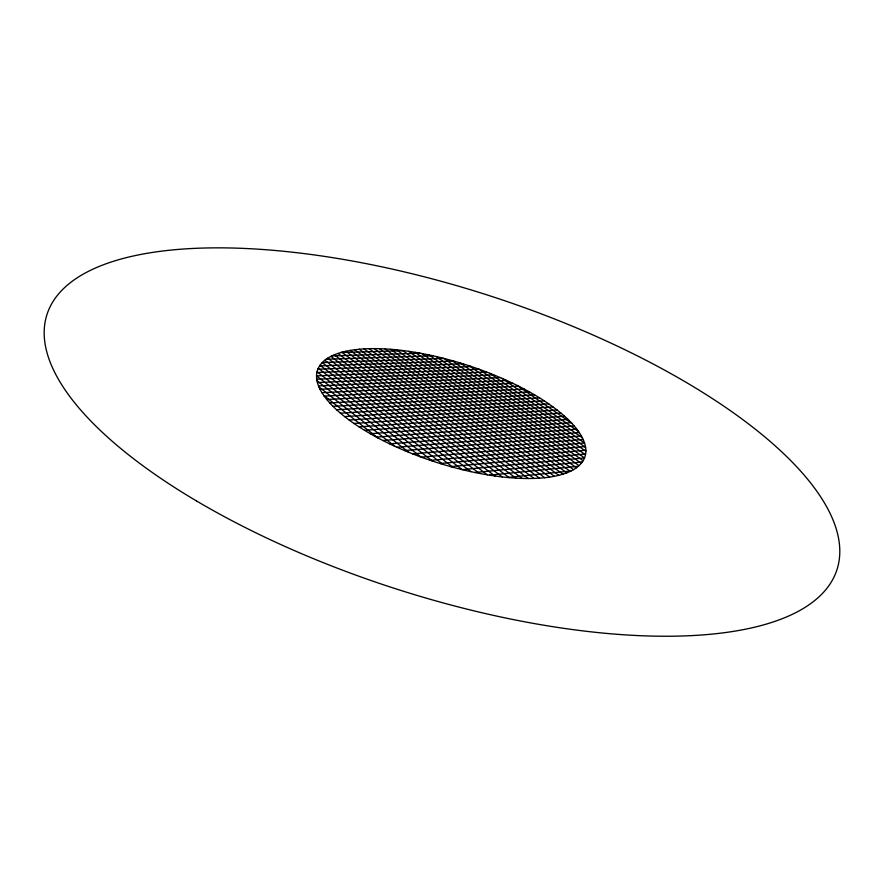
<?xml version="1.0" encoding="UTF-8"?>
<svg xmlns="http://www.w3.org/2000/svg" width="884" height="884" viewBox="0 0 884 884"><rect width="100%" height="100%" fill="white"/><g stroke="black" fill="none" stroke-linecap="round" stroke-linejoin="round"><path stroke-width="1.33" d="M507.515 477.471L571.119 470.94M489.526 475.161L578.346 466.255M474.918 472.498L582.302 461.967M450.685 466.619L585.595 454M440.133 463.525L585.838 450.221M430.353 460.354L585.429 446.542M412.629 453.857L583.12 439.425M404.541 450.553L581.363 435.956M396.905 447.227L579.252 432.552M389.689 443.867L576.843 429.204M382.86 440.497L574.147 425.9M376.396 437.105L571.197 422.64M370.286 433.701L568.003 419.425M364.517 430.287L564.578 416.242M359.07 426.873L560.931 413.104M353.943 423.447L557.075 409.988M349.125 420.022L552.997 406.916M344.627 416.596L548.721 403.866M340.428 413.171L544.235 400.85M336.55 409.745L539.538 397.855M332.981 406.32L534.632 394.894M329.721 402.905L529.505 391.955M326.793 399.502L524.168 389.037M324.196 396.098L518.588 386.153M321.942 392.706L512.753 383.28M320.041 389.314L506.665 380.44M318.516 385.943L500.3 377.612M317.411 382.573L493.615 374.805M316.737 379.214L486.587 372.031M316.903 372.529L471.305 366.517M317.875 369.203L462.907 363.799M319.599 365.877L453.846 361.103M326.13 359.247L432.928 355.799M331.832 355.909L420.154 353.202M340.892 352.528L404.121 350.694M517.184 385.446L571.948 423.436M502.123 378.407L578.6 431.602M489.891 373.313L582.346 437.801M469.426 365.899L585.573 447.381M460.409 363.037L585.838 451.282M451.956 360.573L585.451 454.774M436.342 356.572L583.097 460.741M429.06 354.959L581.263 463.315M422.077 353.567L579.042 465.636M415.347 352.362L576.456 467.747M408.861 351.346L573.528 469.636M402.607 350.506L570.291 471.338M396.551 349.821L566.755 472.852M390.684 349.291L562.909 474.178M385.015 348.915L558.787 475.316M379.523 348.694L554.39 476.288M374.208 348.616L549.704 477.084M369.059 348.683L544.754 477.714M364.086 348.893L539.527 478.156M359.28 349.246L534.024 478.421M354.65 349.766L528.245 478.509M350.208 350.429L522.19 478.41M345.931 351.257L515.836 478.111M341.854 352.252L509.195 477.625M337.986 353.434L502.234 476.918M334.318 354.804L494.952 475.979M330.892 356.374L487.338 474.807M327.71 358.175L479.36 473.382M324.815 360.23L470.984 471.658M320.041 365.225L452.884 467.227M318.284 368.263L443.039 464.409M317.069 371.766L432.53 461.083M316.991 380.772L408.817 452.332M318.914 386.894L394.828 446.276M323.61 395.27L377.943 437.934M584.512 457.912L462.177 469.625L322.24 362.562L443.956 358.44L584.512 457.912A140.545 50.974 17.9 0 1 368.098 432.431A140.545 50.974 17.9 0 1 400.982 350.307A140.545 50.974 17.9 0 1 584.501 457.956M584.501 442.95L421.215 457.127L316.549 375.866L479.172 369.269L584.501 442.95M196.358 500.863A415.082 153.86 17.9 0 0 835.8 572.92A415.082 153.86 17.9 0 0 293.819 252.36A415.082 153.86 17.9 0 0 196.358 500.863"/></g></svg>
